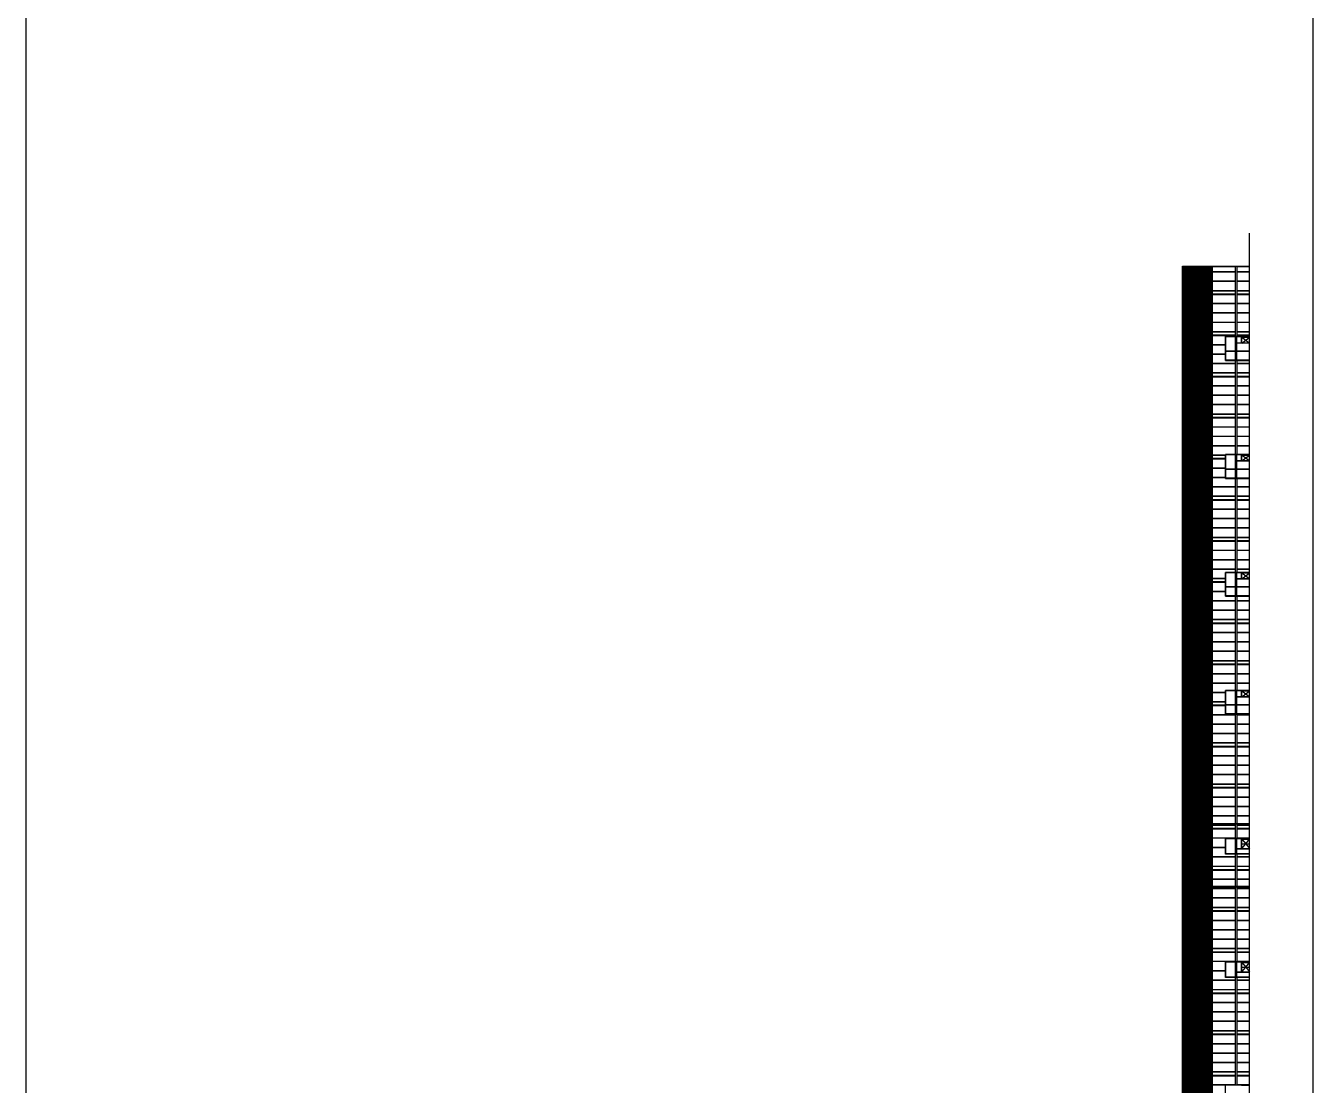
# Model space of a CAD drawing. Header units: millimetres. Extents: x -1 to 12300, y -1929 to 2470.
# Drawn here: x 5583.2 to 5995.7, y -714 to -374.7 of the extents above; entities that cross this region are included whole.
import ezdxf

# ---------------------------------------------------------------- set-up
doc = ezdxf.new("R2010")
doc.units = ezdxf.units.MM
for name, color, linetype in [('05C', 1, 'Continuous'), ('_alçat', 7, 'Continuous'), ('_alçat2', 7, 'Continuous')]:
    doc.layers.add(name, color=color, linetype=linetype)
doc.layers.add('viewport', color=241, linetype='Continuous', plot=False)

msp = doc.modelspace()

# ---------------------------------------------------------------- hatches: boundary and pattern name
at = {"layer": '_alçat'}
h = msp.add_hatch(dxfattribs=at)
h.set_pattern_fill('ANSI31', color=256, scale=0.09, angle=135)
h.set_pattern_definition([(270, (5957.7267, -700.95593), (0.28575, -1e-16), [])])
h.paths.add_polyline_path([(5953.855, -451.773), (5953.855, -724.613), (5959.622, -724.613), (5959.622, -451.773)])
h = msp.add_hatch(dxfattribs=at)
h.set_pattern_fill('ANSI31', color=256, scale=0.09, angle=45)
h.set_pattern_definition([(180, (5961.5616, -691.58627), (-7e-17, -0.28575), [])])
h.paths.add_polyline_path([(5959.622, -451.773), (5959.622, -724.613), (5963.448, -724.613), (5963.448, -451.773)])

# ---------------------------------------------------------------- linework, layer by layer
at = {"layer": '05C'}
for p, q in [((5975.355, -1295.255), (5975.355, -441.11)), ((5953.855, -630.153), (5975.355, -630.153)), ((5953.855, -630.253), (5975.355, -630.253)), ((5953.855, -650.371), (5975.355, -650.371))]:
    msp.add_line(p, q, dxfattribs=at)
at = {"layer": '_alçat'}
for p, q in [((5972.755, -476.347), (5972.755, -474.368)), ((5972.855, -476.347), (5972.855, -474.468)), ((5972.855, -474.468), (5974.105, -475.391)), ((5972.855, -476.347), (5974.105, -475.391)), ((5974.105, -475.391), (5975.355, -474.468)), ((5974.105, -475.391), (5975.355, -476.347)), ((5972.755, -514.102), (5972.755, -512.123)), ((5972.855, -514.102), (5972.855, -512.223)), ((5972.855, -512.223), (5974.105, -513.146)), ((5972.855, -514.102), (5974.105, -513.146)), ((5974.105, -513.146), (5975.355, -512.223)), ((5974.105, -513.146), (5975.355, -514.102)), ((5972.755, -551.856), (5972.755, -549.877)), ((5972.855, -551.856), (5972.855, -549.977)), ((5972.855, -549.977), (5974.105, -550.9)), ((5972.855, -551.856), (5974.105, -550.9)), ((5974.105, -550.9), (5975.355, -549.977)), ((5974.105, -550.9), (5975.355, -551.856)), ((5972.755, -589.642), (5972.755, -587.663)), ((5972.855, -589.642), (5972.855, -587.763)), ((5972.855, -587.763), (5974.105, -588.686)), ((5972.855, -589.642), (5974.105, -588.686)), ((5974.105, -588.686), (5975.355, -587.763)), ((5974.105, -588.686), (5975.355, -589.642)), ((5972.755, -634.969), (5975.355, -634.969)), ((5972.755, -638.181), (5972.755, -635.069)), ((5972.855, -638.181), (5972.855, -635.169)), ((5972.855, -635.169), (5974.105, -636.675)), ((5974.105, -636.675), (5975.355, -635.169)), ((5971.155, -638.281), (5975.355, -638.281)), ((5972.855, -636.675), (5975.355, -636.675)), ((5972.855, -638.181), (5974.105, -636.675)), ((5974.105, -636.675), (5975.355, -638.181)), ((5972.755, -674.469), (5975.355, -674.469)), ((5972.755, -677.681), (5972.755, -674.569)), ((5972.855, -677.681), (5972.855, -674.669)), ((5972.855, -674.669), (5974.105, -676.175)), ((5972.855, -676.175), (5975.355, -676.175)), ((5972.855, -677.681), (5974.105, -676.175)), ((5974.105, -676.175), (5975.355, -674.669)), ((5974.105, -676.175), (5975.355, -677.681)), ((5971.155, -677.781), (5975.355, -677.781)), ((5972.755, -713.969), (5975.355, -713.969))]:
    msp.add_line(p, q, dxfattribs=at)
at = {"layer": '_alçat2'}
for p, q in [((5953.855, -724.613), (5953.855, -451.773)), ((5963.448, -671.026), (5953.855, -451.773)), ((5953.855, -451.773), (5975.355, -451.773)), ((5959.622, -724.613), (5959.622, -451.773)), ((5963.448, -724.613), (5963.448, -451.773)), ((5963.448, -451.873), (5970.855, -451.873)), ((5970.855, -453.554), (5963.448, -453.554)), ((5970.855, -453.604), (5963.448, -453.604)), ((5970.855, -453.654), (5963.448, -453.654)), ((5970.855, -474.268), (5970.855, -451.773)), ((5971.355, -474.268), (5971.355, -451.773)), ((5971.355, -451.873), (5975.355, -451.873)), ((5975.355, -453.554), (5971.355, -453.554)), ((5975.355, -453.604), (5971.355, -453.604)), ((5975.355, -453.654), (5971.355, -453.654)), ((5970.855, -456.545), (5963.448, -456.545)), ((5970.855, -456.595), (5963.448, -456.595)), ((5970.855, -456.645), (5963.448, -456.645)), ((5975.355, -456.545), (5971.355, -456.545)), ((5975.355, -456.595), (5971.355, -456.595)), ((5975.355, -456.645), (5971.355, -456.645)), ((5970.855, -459.587), (5963.448, -459.587)), ((5970.855, -459.687), (5963.448, -459.687)), ((5970.855, -460.687), (5963.448, -460.687)), ((5963.448, -460.687), (5970.855, -460.687)), ((5963.448, -460.787), (5970.855, -460.787)), ((5975.355, -459.587), (5971.355, -459.587)), ((5975.355, -459.687), (5971.355, -459.687)), ((5975.355, -460.687), (5971.355, -460.687)), ((5971.355, -460.687), (5975.355, -460.687)), ((5971.355, -460.787), (5975.355, -460.787)), ((5970.855, -463.729), (5963.448, -463.729)), ((5970.855, -463.779), (5963.448, -463.779)), ((5970.855, -463.829), (5963.448, -463.829)), ((5975.355, -463.729), (5971.355, -463.729)), ((5975.355, -463.779), (5971.355, -463.779)), ((5975.355, -463.829), (5971.355, -463.829)), ((5970.855, -466.72), (5963.448, -466.72)), ((5970.855, -466.77), (5963.448, -466.77)), ((5970.855, -466.82), (5963.448, -466.82)), ((5970.855, -469.712), (5963.448, -469.712)), ((5970.855, -469.762), (5963.448, -469.762)), ((5970.855, -469.812), (5963.448, -469.812)), ((5975.355, -466.72), (5971.355, -466.72)), ((5975.355, -466.77), (5971.355, -466.77)), ((5975.355, -466.82), (5971.355, -466.82)), ((5975.355, -469.712), (5971.355, -469.712)), ((5975.355, -469.762), (5971.355, -469.762)), ((5975.355, -469.812), (5971.355, -469.812)), ((5970.855, -472.754), (5963.448, -472.754)), ((5970.855, -472.854), (5963.448, -472.854)), ((5970.855, -473.854), (5963.448, -473.854)), ((5963.448, -473.854), (5970.855, -473.854)), ((5963.448, -473.954), (5970.855, -473.954)), ((5975.355, -474.268), (5967.655, -474.268)), ((5967.655, -481.928), (5967.655, -474.268)), ((5975.355, -474.368), (5967.755, -474.368)), ((5967.755, -481.828), (5967.755, -474.368)), ((5970.855, -474.368), (5970.855, -478.947)), ((5970.855, -478.947), (5970.855, -474.368)), ((5971.155, -474.368), (5971.155, -478.947)), ((5975.355, -472.754), (5971.355, -472.754)), ((5975.355, -472.854), (5971.355, -472.854)), ((5975.355, -473.854), (5971.355, -473.854)), ((5971.355, -473.854), (5975.355, -473.854)), ((5971.355, -473.954), (5975.355, -473.954)), ((5967.655, -476.892), (5963.448, -476.892)), ((5967.655, -476.942), (5963.448, -476.942)), ((5967.655, -476.992), (5963.448, -476.992)), ((5975.355, -476.347), (5971.155, -476.347)), ((5975.355, -476.418), (5971.155, -476.418)), ((5972.855, -474.468), (5975.355, -474.468)), ((5967.655, -479.883), (5963.448, -479.883)), ((5967.655, -479.933), (5963.448, -479.933)), ((5967.655, -479.983), (5963.448, -479.983)), ((5967.655, -481.928), (5975.355, -481.928)), ((5975.355, -478.947), (5967.755, -478.947)), ((5975.355, -479.047), (5967.755, -479.047)), ((5975.355, -481.828), (5967.755, -481.828)), ((5970.855, -481.828), (5970.855, -479.047)), ((5970.855, -512.023), (5970.855, -481.928)), ((5971.155, -479.047), (5971.155, -481.828)), ((5971.355, -512.023), (5971.355, -481.928)), ((5970.855, -482.875), (5963.448, -482.875)), ((5970.855, -482.925), (5963.448, -482.925)), ((5970.855, -482.975), (5963.448, -482.975)), ((5970.855, -485.917), (5963.448, -485.917)), ((5970.855, -486.017), (5963.448, -486.017)), ((5975.355, -482.875), (5971.355, -482.875)), ((5975.355, -482.925), (5971.355, -482.925)), ((5975.355, -482.975), (5971.355, -482.975)), ((5975.355, -485.917), (5971.355, -485.917)), ((5975.355, -486.017), (5971.355, -486.017)), ((5970.855, -487.017), (5963.448, -487.017)), ((5963.448, -487.017), (5970.855, -487.017)), ((5963.448, -487.117), (5970.855, -487.117)), ((5970.855, -490.058), (5963.448, -490.058)), ((5970.855, -490.108), (5963.448, -490.108)), ((5970.855, -490.158), (5963.448, -490.158)), ((5975.355, -487.017), (5971.355, -487.017)), ((5971.355, -487.017), (5975.355, -487.017)), ((5971.355, -487.117), (5975.355, -487.117)), ((5975.355, -490.058), (5971.355, -490.058)), ((5975.355, -490.108), (5971.355, -490.108)), ((5975.355, -490.158), (5971.355, -490.158)), ((5970.855, -493.05), (5963.448, -493.05)), ((5970.855, -493.1), (5963.448, -493.1)), ((5970.855, -493.15), (5963.448, -493.15)), ((5975.355, -493.05), (5971.355, -493.05)), ((5975.355, -493.1), (5971.355, -493.1)), ((5975.355, -493.15), (5971.355, -493.15)), ((5970.855, -496.041), (5963.448, -496.041)), ((5970.855, -496.091), (5963.448, -496.091)), ((5970.855, -496.141), (5963.448, -496.141)), ((5970.855, -499.083), (5963.448, -499.083)), ((5975.355, -496.041), (5971.355, -496.041)), ((5975.355, -496.091), (5971.355, -496.091)), ((5975.355, -496.141), (5971.355, -496.141)), ((5975.355, -499.083), (5971.355, -499.083)), ((5970.855, -499.183), (5963.448, -499.183)), ((5970.855, -500.183), (5963.448, -500.183)), ((5963.448, -500.183), (5970.855, -500.183)), ((5963.448, -500.283), (5970.855, -500.283)), ((5970.855, -503.229), (5963.448, -503.229)), ((5975.355, -499.183), (5971.355, -499.183)), ((5975.355, -500.183), (5971.355, -500.183)), ((5971.355, -500.183), (5975.355, -500.183)), ((5971.355, -500.283), (5975.355, -500.283)), ((5975.355, -503.229), (5971.355, -503.229)), ((5970.855, -503.279), (5963.448, -503.279)), ((5970.855, -503.329), (5963.448, -503.329)), ((5970.855, -506.22), (5963.448, -506.22)), ((5970.855, -506.27), (5963.448, -506.27)), ((5970.855, -506.32), (5963.448, -506.32)), ((5975.355, -503.279), (5971.355, -503.279)), ((5975.355, -503.329), (5971.355, -503.329)), ((5975.355, -506.22), (5971.355, -506.22)), ((5975.355, -506.27), (5971.355, -506.27)), ((5975.355, -506.32), (5971.355, -506.32)), ((5970.855, -509.212), (5963.448, -509.212)), ((5970.855, -509.262), (5963.448, -509.262)), ((5970.855, -509.312), (5963.448, -509.312)), ((5975.355, -509.212), (5971.355, -509.212)), ((5975.355, -509.262), (5971.355, -509.262)), ((5975.355, -509.312), (5971.355, -509.312)), ((5967.655, -512.254), (5963.448, -512.254)), ((5967.655, -512.354), (5963.448, -512.354)), ((5967.655, -513.354), (5963.448, -513.354)), ((5963.448, -513.354), (5967.655, -513.354)), ((5963.448, -513.454), (5967.655, -513.454)), ((5975.355, -512.023), (5967.655, -512.023)), ((5967.655, -519.682), (5967.655, -512.023)), ((5975.355, -512.123), (5967.755, -512.123)), ((5967.755, -519.582), (5967.755, -512.123)), ((5970.855, -512.123), (5970.855, -516.702)), ((5970.855, -516.702), (5970.855, -512.123)), ((5971.155, -512.123), (5971.155, -516.702)), ((5975.355, -514.102), (5971.155, -514.102)), ((5975.355, -514.173), (5971.155, -514.173)), ((5972.855, -512.223), (5975.355, -512.223)), ((5967.655, -516.395), (5963.448, -516.395)), ((5967.655, -516.445), (5963.448, -516.445)), ((5967.655, -516.495), (5963.448, -516.495)), ((5967.655, -519.387), (5963.448, -519.387)), ((5967.655, -519.437), (5963.448, -519.437)), ((5967.655, -519.487), (5963.448, -519.487)), ((5967.655, -519.682), (5975.355, -519.682)), ((5975.355, -516.702), (5967.755, -516.702)), ((5975.355, -516.802), (5967.755, -516.802)), ((5975.355, -519.582), (5967.755, -519.582)), ((5970.855, -519.582), (5970.855, -516.802)), ((5970.855, -549.777), (5970.855, -519.682)), ((5971.155, -516.802), (5971.155, -519.582)), ((5971.355, -549.777), (5971.355, -519.682)), ((5970.855, -522.379), (5963.448, -522.379)), ((5970.855, -522.429), (5963.448, -522.429)), ((5970.855, -522.479), (5963.448, -522.479)), ((5975.355, -522.379), (5971.355, -522.379)), ((5975.355, -522.429), (5971.355, -522.429)), ((5975.355, -522.479), (5971.355, -522.479)), ((5970.855, -525.42), (5963.448, -525.42)), ((5970.855, -525.52), (5963.448, -525.52)), ((5970.855, -526.52), (5963.448, -526.52)), ((5963.448, -526.52), (5970.855, -526.52)), ((5963.448, -526.62), (5970.855, -526.62)), ((5975.355, -525.42), (5971.355, -525.42)), ((5975.355, -525.52), (5971.355, -525.52)), ((5975.355, -526.52), (5971.355, -526.52)), ((5971.355, -526.52), (5975.355, -526.52)), ((5971.355, -526.62), (5975.355, -526.62)), ((5970.855, -529.562), (5963.448, -529.562)), ((5970.855, -529.612), (5963.448, -529.612)), ((5970.855, -529.662), (5963.448, -529.662)), ((5975.355, -529.562), (5971.355, -529.562)), ((5975.355, -529.612), (5971.355, -529.612)), ((5975.355, -529.662), (5971.355, -529.662)), ((5970.855, -532.554), (5963.448, -532.554)), ((5970.855, -532.604), (5963.448, -532.604)), ((5970.855, -532.654), (5963.448, -532.654)), ((5970.855, -535.545), (5963.448, -535.545)), ((5970.855, -535.595), (5963.448, -535.595)), ((5970.855, -535.645), (5963.448, -535.645)), ((5975.355, -532.554), (5971.355, -532.554)), ((5975.355, -532.604), (5971.355, -532.604)), ((5975.355, -532.654), (5971.355, -532.654)), ((5975.355, -535.545), (5971.355, -535.545)), ((5975.355, -535.595), (5971.355, -535.595)), ((5975.355, -535.645), (5971.355, -535.645)), ((5970.855, -538.587), (5963.448, -538.587)), ((5970.855, -538.687), (5963.448, -538.687)), ((5970.855, -539.687), (5963.448, -539.687)), ((5963.448, -539.687), (5970.855, -539.687)), ((5963.448, -539.787), (5970.855, -539.787)), ((5975.355, -538.587), (5971.355, -538.587)), ((5975.355, -538.687), (5971.355, -538.687)), ((5975.355, -539.687), (5971.355, -539.687)), ((5971.355, -539.687), (5975.355, -539.687)), ((5971.355, -539.787), (5975.355, -539.787)), ((5970.855, -542.729), (5963.448, -542.729)), ((5970.855, -542.779), (5963.448, -542.779)), ((5970.855, -542.829), (5963.448, -542.829)), ((5975.355, -542.729), (5971.355, -542.729)), ((5975.355, -542.779), (5971.355, -542.779)), ((5975.355, -542.829), (5971.355, -542.829)), ((5970.855, -545.72), (5963.448, -545.72)), ((5970.855, -545.77), (5963.448, -545.77)), ((5970.855, -545.82), (5963.448, -545.82)), ((5975.355, -545.72), (5971.355, -545.72)), ((5975.355, -545.77), (5971.355, -545.77)), ((5975.355, -545.82), (5971.355, -545.82)), ((5970.855, -548.712), (5963.448, -548.712)), ((5970.855, -548.762), (5963.448, -548.762)), ((5970.855, -548.812), (5963.448, -548.812)), ((5967.655, -551.754), (5963.448, -551.754)), ((5967.655, -551.854), (5963.448, -551.854)), ((5975.355, -549.777), (5967.655, -549.777)), ((5967.655, -557.437), (5967.655, -549.777)), ((5975.355, -549.877), (5967.755, -549.877)), ((5967.755, -557.337), (5967.755, -549.877)), ((5970.855, -549.877), (5970.855, -554.456)), ((5970.855, -554.456), (5970.855, -549.877)), ((5971.155, -549.877), (5971.155, -554.456)), ((5975.355, -551.856), (5971.155, -551.856)), ((5975.355, -551.928), (5971.155, -551.928)), ((5975.355, -548.712), (5971.355, -548.712)), ((5975.355, -548.762), (5971.355, -548.762)), ((5975.355, -548.812), (5971.355, -548.812)), ((5972.855, -549.977), (5975.355, -549.977)), ((5967.655, -552.854), (5963.448, -552.854)), ((5963.448, -552.854), (5967.655, -552.854)), ((5963.448, -552.954), (5967.655, -552.954)), ((5967.655, -555.895), (5963.448, -555.895)), ((5967.655, -555.945), (5963.448, -555.945)), ((5967.655, -555.995), (5963.448, -555.995)), ((5975.355, -554.456), (5967.755, -554.456)), ((5975.355, -554.556), (5967.755, -554.556)), ((5970.855, -557.337), (5970.855, -554.556)), ((5971.155, -554.556), (5971.155, -557.337)), ((5970.855, -558.887), (5963.448, -558.887)), ((5970.855, -558.937), (5963.448, -558.937)), ((5970.855, -558.987), (5963.448, -558.987)), ((5967.655, -557.437), (5975.355, -557.437)), ((5975.355, -557.337), (5967.755, -557.337)), ((5970.855, -587.563), (5970.855, -557.437)), ((5971.355, -587.563), (5971.355, -557.437)), ((5975.355, -558.887), (5971.355, -558.887)), ((5975.355, -558.937), (5971.355, -558.937)), ((5975.355, -558.987), (5971.355, -558.987)), ((5970.855, -561.879), (5963.448, -561.879)), ((5970.855, -561.929), (5963.448, -561.929)), ((5970.855, -561.979), (5963.448, -561.979)), ((5970.855, -564.92), (5963.448, -564.92)), ((5970.855, -565.02), (5963.448, -565.02)), ((5975.355, -561.879), (5971.355, -561.879)), ((5975.355, -561.929), (5971.355, -561.929)), ((5975.355, -561.979), (5971.355, -561.979)), ((5975.355, -564.92), (5971.355, -564.92)), ((5975.355, -565.02), (5971.355, -565.02)), ((5970.855, -566.02), (5963.448, -566.02)), ((5963.448, -566.02), (5970.855, -566.02)), ((5963.448, -566.12), (5970.855, -566.12)), ((5970.855, -569.062), (5963.448, -569.062)), ((5970.855, -569.112), (5963.448, -569.112)), ((5970.855, -569.162), (5963.448, -569.162)), ((5975.355, -566.02), (5971.355, -566.02)), ((5971.355, -566.02), (5975.355, -566.02)), ((5971.355, -566.12), (5975.355, -566.12)), ((5975.355, -569.062), (5971.355, -569.062)), ((5975.355, -569.112), (5971.355, -569.112)), ((5975.355, -569.162), (5971.355, -569.162)), ((5970.855, -572.054), (5963.448, -572.054)), ((5970.855, -572.104), (5963.448, -572.104)), ((5970.855, -572.154), (5963.448, -572.154)), ((5975.355, -572.054), (5971.355, -572.054)), ((5975.355, -572.104), (5971.355, -572.104)), ((5975.355, -572.154), (5971.355, -572.154)), ((5970.855, -575.045), (5963.448, -575.045)), ((5970.855, -575.095), (5963.448, -575.095)), ((5970.855, -575.145), (5963.448, -575.145)), ((5975.355, -575.045), (5971.355, -575.045)), ((5975.355, -575.095), (5971.355, -575.095)), ((5975.355, -575.145), (5971.355, -575.145)), ((5970.855, -578.087), (5963.448, -578.087)), ((5970.855, -578.187), (5963.448, -578.187)), ((5970.855, -579.187), (5963.448, -579.187)), ((5963.448, -579.187), (5970.855, -579.187)), ((5963.448, -579.287), (5970.855, -579.287)), ((5975.355, -578.087), (5971.355, -578.087)), ((5975.355, -578.187), (5971.355, -578.187)), ((5975.355, -579.187), (5971.355, -579.187)), ((5971.355, -579.187), (5975.355, -579.187)), ((5971.355, -579.287), (5975.355, -579.287)), ((5970.855, -582.229), (5963.448, -582.229)), ((5970.855, -582.279), (5963.448, -582.279)), ((5970.855, -582.329), (5963.448, -582.329)), ((5970.855, -585.22), (5963.448, -585.22)), ((5970.855, -585.27), (5963.448, -585.27)), ((5970.855, -585.32), (5963.448, -585.32)), ((5975.355, -582.229), (5971.355, -582.229)), ((5975.355, -582.279), (5971.355, -582.279)), ((5975.355, -582.329), (5971.355, -582.329)), ((5975.355, -585.22), (5971.355, -585.22)), ((5975.355, -585.27), (5971.355, -585.27)), ((5975.355, -585.32), (5971.355, -585.32)), ((5967.655, -588.212), (5963.448, -588.212)), ((5967.655, -588.262), (5963.448, -588.262)), ((5967.655, -588.312), (5963.448, -588.312)), ((5975.355, -587.563), (5967.655, -587.563)), ((5967.655, -595.223), (5967.655, -587.563)), ((5975.355, -587.663), (5967.755, -587.663)), ((5967.755, -595.123), (5967.755, -587.663)), ((5970.855, -587.663), (5970.855, -592.242)), ((5970.855, -592.242), (5970.855, -587.663)), ((5971.155, -587.663), (5971.155, -592.242)), ((5975.355, -589.642), (5971.155, -589.642)), ((5975.355, -589.714), (5971.155, -589.714)), ((5972.855, -587.763), (5975.355, -587.763)), ((5967.655, -591.254), (5963.448, -591.254)), ((5967.655, -591.354), (5963.448, -591.354)), ((5967.655, -592.354), (5963.448, -592.354)), ((5963.448, -592.354), (5967.655, -592.354)), ((5963.448, -592.454), (5967.655, -592.454)), ((5975.355, -592.242), (5967.755, -592.242)), ((5975.355, -592.342), (5967.755, -592.342)), ((5970.855, -595.123), (5970.855, -592.342)), ((5971.155, -592.342), (5971.155, -595.123)), ((5970.855, -595.395), (5963.448, -595.395)), ((5970.855, -595.445), (5963.448, -595.445)), ((5970.855, -595.495), (5963.448, -595.495)), ((5967.655, -595.223), (5975.355, -595.223)), ((5975.355, -595.123), (5967.755, -595.123)), ((5970.855, -634.969), (5970.855, -595.223)), ((5971.355, -634.969), (5971.355, -595.223)), ((5975.355, -595.395), (5971.355, -595.395)), ((5975.355, -595.445), (5971.355, -595.445)), ((5975.355, -595.495), (5971.355, -595.495)), ((5970.855, -598.387), (5963.448, -598.387)), ((5970.855, -598.437), (5963.448, -598.437)), ((5970.855, -598.487), (5963.448, -598.487)), ((5970.855, -601.379), (5963.448, -601.379)), ((5970.855, -601.429), (5963.448, -601.429)), ((5970.855, -601.479), (5963.448, -601.479)), ((5975.355, -598.387), (5971.355, -598.387)), ((5975.355, -598.437), (5971.355, -598.437)), ((5975.355, -598.487), (5971.355, -598.487)), ((5975.355, -601.379), (5971.355, -601.379)), ((5975.355, -601.429), (5971.355, -601.429)), ((5975.355, -601.479), (5971.355, -601.479)), ((5970.855, -604.42), (5963.448, -604.42)), ((5970.855, -604.52), (5963.448, -604.52)), ((5970.855, -605.52), (5963.448, -605.52)), ((5963.448, -605.52), (5970.855, -605.52)), ((5963.448, -605.62), (5970.855, -605.62)), ((5975.355, -604.42), (5971.355, -604.42)), ((5975.355, -604.52), (5971.355, -604.52)), ((5975.355, -605.52), (5971.355, -605.52)), ((5971.355, -605.52), (5975.355, -605.52)), ((5971.355, -605.62), (5975.355, -605.62)), ((5970.855, -608.562), (5963.448, -608.562)), ((5970.855, -608.612), (5963.448, -608.612)), ((5970.855, -608.662), (5963.448, -608.662)), ((5975.355, -608.562), (5971.355, -608.562)), ((5975.355, -608.612), (5971.355, -608.612)), ((5975.355, -608.662), (5971.355, -608.662)), ((5970.855, -611.554), (5963.448, -611.554)), ((5970.855, -611.604), (5963.448, -611.604)), ((5970.855, -611.654), (5963.448, -611.654)), ((5970.855, -614.545), (5963.448, -614.545)), ((5970.855, -614.595), (5963.448, -614.595)), ((5975.355, -611.554), (5971.355, -611.554)), ((5975.355, -611.604), (5971.355, -611.604)), ((5975.355, -611.654), (5971.355, -611.654)), ((5975.355, -614.545), (5971.355, -614.545)), ((5975.355, -614.595), (5971.355, -614.595)), ((5970.855, -614.645), (5963.448, -614.645)), ((5970.855, -617.587), (5963.448, -617.587)), ((5970.855, -617.687), (5963.448, -617.687)), ((5970.855, -618.687), (5963.448, -618.687)), ((5963.448, -618.687), (5970.855, -618.687)), ((5975.355, -614.645), (5971.355, -614.645)), ((5975.355, -617.587), (5971.355, -617.587)), ((5975.355, -617.687), (5971.355, -617.687)), ((5975.355, -618.687), (5971.355, -618.687)), ((5971.355, -618.687), (5975.355, -618.687)), ((5963.448, -618.787), (5970.855, -618.787)), ((5970.855, -621.729), (5963.448, -621.729)), ((5970.855, -621.779), (5963.448, -621.779)), ((5970.855, -621.829), (5963.448, -621.829)), ((5971.355, -618.787), (5975.355, -618.787)), ((5975.355, -621.729), (5971.355, -621.729)), ((5975.355, -621.779), (5971.355, -621.779)), ((5975.355, -621.829), (5971.355, -621.829)), ((5970.855, -624.72), (5963.448, -624.72)), ((5970.855, -624.77), (5963.448, -624.77)), ((5970.855, -624.82), (5963.448, -624.82)), ((5975.355, -624.72), (5971.355, -624.72)), ((5975.355, -624.77), (5971.355, -624.77)), ((5975.355, -624.82), (5971.355, -624.82)), ((5953.855, -630.153), (5975.355, -630.153)), ((5953.855, -630.353), (5975.355, -630.353)), ((5970.855, -627.712), (5963.448, -627.712)), ((5970.855, -627.762), (5963.448, -627.762)), ((5970.855, -627.812), (5963.448, -627.812)), ((5970.855, -630.754), (5963.448, -630.754)), ((5970.855, -630.854), (5963.448, -630.854)), ((5975.355, -627.712), (5971.355, -627.712)), ((5975.355, -627.762), (5971.355, -627.762)), ((5975.355, -627.812), (5971.355, -627.812)), ((5975.355, -630.754), (5971.355, -630.754)), ((5975.355, -630.854), (5971.355, -630.854)), ((5970.855, -631.854), (5963.448, -631.854)), ((5963.448, -631.854), (5970.855, -631.854)), ((5963.448, -631.954), (5970.855, -631.954)), ((5970.855, -634.895), (5963.448, -634.895)), ((5970.855, -634.945), (5963.448, -634.945)), ((5975.355, -634.969), (5967.655, -634.969)), ((5967.655, -639.969), (5967.655, -634.969)), ((5975.355, -635.069), (5967.755, -635.069)), ((5967.755, -639.869), (5967.755, -635.069)), ((5970.855, -635.069), (5970.855, -639.869)), ((5970.855, -639.869), (5970.855, -635.069)), ((5971.155, -635.069), (5971.155, -639.869)), ((5975.355, -631.854), (5971.355, -631.854)), ((5971.355, -631.854), (5975.355, -631.854)), ((5971.355, -631.954), (5975.355, -631.954)), ((5975.355, -634.895), (5971.355, -634.895)), ((5975.355, -634.945), (5971.355, -634.945)), ((5972.855, -635.069), (5975.355, -635.069)), ((5972.855, -635.169), (5975.355, -635.169)), ((5967.655, -637.887), (5963.448, -637.887)), ((5967.655, -637.937), (5963.448, -637.937)), ((5967.655, -637.987), (5963.448, -637.987)), ((5971.155, -638.181), (5975.355, -638.181)), ((5970.855, -640.879), (5963.448, -640.879)), ((5970.855, -640.929), (5963.448, -640.929)), ((5970.855, -640.979), (5963.448, -640.979)), ((5975.355, -639.969), (5967.655, -639.969)), ((5975.355, -639.869), (5967.755, -639.869)), ((5970.855, -674.469), (5970.855, -639.969)), ((5971.355, -674.469), (5971.355, -639.969)), ((5975.355, -640.879), (5971.355, -640.879)), ((5975.355, -640.929), (5971.355, -640.929)), ((5975.355, -640.979), (5971.355, -640.979)), ((5970.855, -643.92), (5963.448, -643.92)), ((5970.855, -644.02), (5963.448, -644.02)), ((5970.855, -645.02), (5963.448, -645.02)), ((5963.448, -645.02), (5970.855, -645.02)), ((5963.448, -645.12), (5970.855, -645.12)), ((5975.355, -643.92), (5971.355, -643.92)), ((5975.355, -644.02), (5971.355, -644.02)), ((5975.355, -645.02), (5971.355, -645.02)), ((5971.355, -645.02), (5975.355, -645.02)), ((5971.355, -645.12), (5975.355, -645.12)), ((5953.855, -650.271), (5975.355, -650.271)), ((5953.855, -650.471), (5975.355, -650.471)), ((5970.855, -648.062), (5963.448, -648.062)), ((5970.855, -648.112), (5963.448, -648.112)), ((5970.855, -648.162), (5963.448, -648.162)), ((5970.855, -651.054), (5963.448, -651.054)), ((5970.855, -651.104), (5963.448, -651.104)), ((5970.855, -651.154), (5963.448, -651.154)), ((5975.355, -648.062), (5971.355, -648.062)), ((5975.355, -648.112), (5971.355, -648.112)), ((5975.355, -648.162), (5971.355, -648.162)), ((5975.355, -651.054), (5971.355, -651.054)), ((5975.355, -651.104), (5971.355, -651.104)), ((5975.355, -651.154), (5971.355, -651.154)), ((5970.855, -654.045), (5963.448, -654.045)), ((5970.855, -654.095), (5963.448, -654.095)), ((5970.855, -654.145), (5963.448, -654.145)), ((5975.355, -654.045), (5971.355, -654.045)), ((5975.355, -654.095), (5971.355, -654.095)), ((5975.355, -654.145), (5971.355, -654.145)), ((5970.855, -657.087), (5963.448, -657.087)), ((5970.855, -657.187), (5963.448, -657.187)), ((5970.855, -658.187), (5963.448, -658.187)), ((5963.448, -658.187), (5970.855, -658.187)), ((5963.448, -658.287), (5970.855, -658.287)), ((5975.355, -657.087), (5971.355, -657.087)), ((5975.355, -657.187), (5971.355, -657.187)), ((5975.355, -658.187), (5971.355, -658.187)), ((5971.355, -658.187), (5975.355, -658.187)), ((5971.355, -658.287), (5975.355, -658.287)), ((5970.855, -661.229), (5963.448, -661.229)), ((5970.855, -661.279), (5963.448, -661.279)), ((5970.855, -661.329), (5963.448, -661.329)), ((5975.355, -661.229), (5971.355, -661.229)), ((5975.355, -661.279), (5971.355, -661.279)), ((5975.355, -661.329), (5971.355, -661.329)), ((5970.855, -664.22), (5963.448, -664.22)), ((5970.855, -664.27), (5963.448, -664.27)), ((5970.855, -664.32), (5963.448, -664.32)), ((5970.855, -667.212), (5963.448, -667.212)), ((5970.855, -667.262), (5963.448, -667.262)), ((5970.855, -667.312), (5963.448, -667.312)), ((5975.355, -664.22), (5971.355, -664.22)), ((5975.355, -664.27), (5971.355, -664.27)), ((5975.355, -664.32), (5971.355, -664.32)), ((5975.355, -667.212), (5971.355, -667.212)), ((5975.355, -667.262), (5971.355, -667.262)), ((5975.355, -667.312), (5971.355, -667.312)), ((5970.855, -670.254), (5963.448, -670.254)), ((5970.855, -670.354), (5963.448, -670.354)), ((5970.855, -671.354), (5963.448, -671.354)), ((5963.448, -671.354), (5970.855, -671.354)), ((5963.448, -671.454), (5970.855, -671.454)), ((5970.855, -674.469), (5970.855, -670.026)), ((5971.355, -674.469), (5971.355, -670.026)), ((5975.355, -670.254), (5971.355, -670.254)), ((5975.355, -670.354), (5971.355, -670.354)), ((5975.355, -671.354), (5971.355, -671.354)), ((5971.355, -671.354), (5975.355, -671.354)), ((5971.355, -671.454), (5975.355, -671.454)), ((5970.855, -674.395), (5963.448, -674.395)), ((5970.855, -674.445), (5963.448, -674.445)), ((5975.355, -674.469), (5967.655, -674.469)), ((5967.655, -679.469), (5967.655, -674.469)), ((5975.355, -674.569), (5967.755, -674.569)), ((5967.755, -679.369), (5967.755, -674.569)), ((5970.855, -674.569), (5970.855, -679.369)), ((5970.855, -679.369), (5970.855, -674.569)), ((5971.155, -674.569), (5971.155, -679.369)), ((5975.355, -674.395), (5971.355, -674.395)), ((5975.355, -674.445), (5971.355, -674.445)), ((5972.855, -674.569), (5975.355, -674.569)), ((5972.855, -674.669), (5975.355, -674.669)), ((5967.655, -677.387), (5963.448, -677.387)), ((5967.655, -677.437), (5963.448, -677.437)), ((5967.655, -677.487), (5963.448, -677.487)), ((5970.855, -680.379), (5963.448, -680.379)), ((5970.855, -680.429), (5963.448, -680.429)), ((5970.855, -680.479), (5963.448, -680.479)), ((5975.355, -679.469), (5967.655, -679.469)), ((5975.355, -679.369), (5967.755, -679.369)), ((5970.855, -700.942), (5970.855, -679.469)), ((5970.855, -713.969), (5970.855, -679.469)), ((5971.155, -677.681), (5975.355, -677.681)), ((5971.355, -713.969), (5971.355, -679.469)), ((5971.355, -700.942), (5971.355, -679.469)), ((5975.355, -680.379), (5971.355, -680.379)), ((5975.355, -680.429), (5971.355, -680.429)), ((5975.355, -680.479), (5971.355, -680.479)), ((5970.855, -683.42), (5963.448, -683.42)), ((5970.855, -683.52), (5963.448, -683.52)), ((5970.855, -684.52), (5963.448, -684.52)), ((5963.448, -684.52), (5970.855, -684.52)), ((5963.448, -684.62), (5970.855, -684.62)), ((5975.355, -683.42), (5971.355, -683.42)), ((5975.355, -683.52), (5971.355, -683.52)), ((5975.355, -684.52), (5971.355, -684.52)), ((5971.355, -684.52), (5975.355, -684.52)), ((5971.355, -684.62), (5975.355, -684.62)), ((5970.855, -687.562), (5963.448, -687.562)), ((5970.855, -687.612), (5963.448, -687.612)), ((5970.855, -687.662), (5963.448, -687.662)), ((5975.355, -687.562), (5971.355, -687.562)), ((5975.355, -687.612), (5971.355, -687.612)), ((5975.355, -687.662), (5971.355, -687.662)), ((5970.855, -690.554), (5963.448, -690.554)), ((5970.855, -690.604), (5963.448, -690.604)), ((5970.855, -690.654), (5963.448, -690.654)), ((5975.355, -690.554), (5971.355, -690.554)), ((5975.355, -690.604), (5971.355, -690.604)), ((5975.355, -690.654), (5971.355, -690.654)), ((5970.855, -693.545), (5963.448, -693.545)), ((5970.855, -693.595), (5963.448, -693.595)), ((5970.855, -693.645), (5963.448, -693.645)), ((5970.855, -696.587), (5963.448, -696.587)), ((5970.855, -696.687), (5963.448, -696.687)), ((5975.355, -693.545), (5971.355, -693.545)), ((5975.355, -693.595), (5971.355, -693.595)), ((5975.355, -693.645), (5971.355, -693.645)), ((5975.355, -696.587), (5971.355, -696.587)), ((5975.355, -696.687), (5971.355, -696.687)), ((5970.855, -697.687), (5963.448, -697.687)), ((5963.448, -697.687), (5970.855, -697.687)), ((5963.448, -697.787), (5970.855, -697.787)), ((5970.855, -700.729), (5963.448, -700.729)), ((5970.855, -700.779), (5963.448, -700.779)), ((5970.855, -700.829), (5963.448, -700.829)), ((5975.355, -697.687), (5971.355, -697.687)), ((5971.355, -697.687), (5975.355, -697.687)), ((5971.355, -697.787), (5975.355, -697.787)), ((5975.355, -700.729), (5971.355, -700.729)), ((5975.355, -700.779), (5971.355, -700.779)), ((5975.355, -700.829), (5971.355, -700.829)), ((5970.855, -703.72), (5963.448, -703.72)), ((5970.855, -703.77), (5963.448, -703.77)), ((5970.855, -703.82), (5963.448, -703.82)), ((5975.355, -703.72), (5971.355, -703.72)), ((5975.355, -703.77), (5971.355, -703.77)), ((5975.355, -703.82), (5971.355, -703.82)), ((5970.855, -706.712), (5963.448, -706.712)), ((5970.855, -706.762), (5963.448, -706.762)), ((5970.855, -706.812), (5963.448, -706.812)), ((5975.355, -706.712), (5971.355, -706.712)), ((5975.355, -706.762), (5971.355, -706.762)), ((5975.355, -706.812), (5971.355, -706.812)), ((5970.855, -709.754), (5963.448, -709.754)), ((5970.855, -709.854), (5963.448, -709.854)), ((5970.855, -710.854), (5963.448, -710.854)), ((5963.448, -710.854), (5970.855, -710.854)), ((5963.448, -710.954), (5970.855, -710.954)), ((5975.355, -709.754), (5971.355, -709.754)), ((5975.355, -709.854), (5971.355, -709.854)), ((5975.355, -710.854), (5971.355, -710.854)), ((5971.355, -710.854), (5975.355, -710.854)), ((5971.355, -710.954), (5975.355, -710.954)), ((5970.855, -713.895), (5963.448, -713.895)), ((5970.855, -713.945), (5963.448, -713.945)), ((5975.355, -713.969), (5967.655, -713.969)), ((5967.655, -718.969), (5967.655, -713.969)), ((5975.355, -713.895), (5971.355, -713.895)), ((5975.355, -713.945), (5971.355, -713.945))]:
    msp.add_line(p, q, dxfattribs=at)
at = {"layer": 'viewport'}
msp.add_lwpolyline([(5995.729, -1313.63), (5995.729, -136.13), (5583.229, -136.13), (5583.229, -1313.63)], close=True, dxfattribs=at)

doc.saveas('drawing.dxf')
